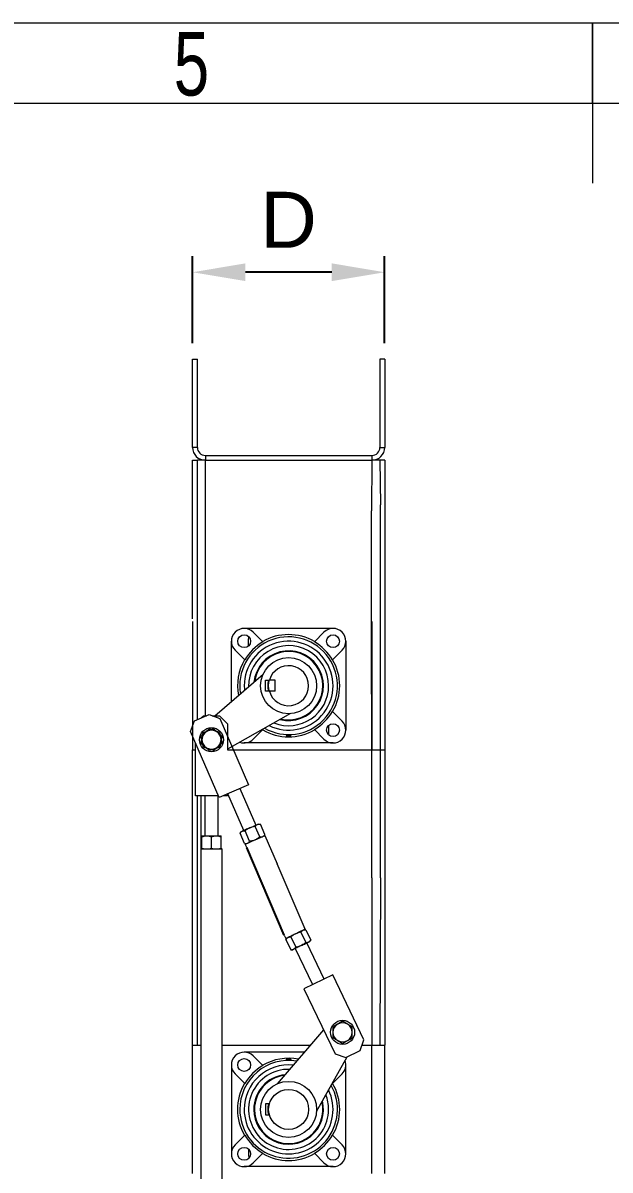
# Model space of a CAD drawing. Header units: millimetres. Extents: x 953 to 17674, y 376 to 6295.
# Drawn here: x 4242 to 4975, y 4863 to 6295 of the extents above; entities that cross this region are included whole.
import ezdxf

# ---------------------------------------------------------------- set-up
doc = ezdxf.new("R2010")
doc.units = ezdxf.units.MM
doc.styles.add('SLDTEXTSTYLE0', font='TXT', dxfattribs={"width": 0.75})
doc.styles.get("Standard").update_dxf_attribs({"font": 'arial.ttf'})
doc.dimstyles.new('Copy of ISO-25', dxfattribs={"dimscale": 20, "dimtxt": 3.5, "dimasz": 3.302, "dimexe": 1, "dimexo": 1, "dimgap": 1.524, "dimtad": 1, "dimtih": 1, "dimtoh": 1, "dimlfac": 20, "dimzin": 0, "dimtxsty": 'Standard', "dimcen": 2.5, "dimazin": 0, "dimtfac": 1, "dimtmove": 0, "dimatfit": 3, "dimfxl": 1, "dimtzin": 0, "dimarcsym": 0})

# ---------------------------------------------------------------- blocks, each defined once
blk = doc.blocks.new('*D3')
at = {"color": 0, "lineweight": -2, "transparency": 16777216}
for p, q in [((4453.4, 5894.9), (4453.4, 6003.6)), ((4693.4, 5894.9), (4693.4, 6003.6)), ((4627.4, 5983.6), (4519.5, 5983.6))]:
    blk.add_line(p, q, dxfattribs=at)
at = {"color": 0, "transparency": 16777216}
for points in [[(4519.5, 5994.7), (4519.5, 5972.6), (4453.4, 5983.6)], [(4627.4, 5994.7), (4627.4, 5972.6), (4693.4, 5983.6)]]:
    blk.add_solid(points, dxfattribs=at)
at = {"layer": 'Defpoints', "color": 0, "transparency": 16777216}
for p in [(4453.4, 5983.6), (4453.4, 5874.9), (4693.4, 5874.9)]:
    blk.add_point(p, dxfattribs=at)
at = {"color": 0, "transparency": 16777216, "insert": (4573.4, 6049.1), "char_height": 70, "attachment_point": 5}
blk.add_mtext('D', dxfattribs=at)

msp = doc.modelspace()

# ---------------------------------------------------------------- linework, layer by layer
at = {"linetype": 'Continuous', "lineweight": 20}
for p, q in [((952.90534, 6294.86983), (8952.90502, 6294.86983)), ((4952.90518, 6294.86983), (4952.90518, 6094.86983)), ((4952.90518, 6194.86983), (4952.90518, 6294.86983)), ((1052.90534, 6194.86983), (8852.90503, 6194.86983)), ((4453.44912, 5874.92164), (4459.44911, 5874.92164)), ((4453.44912, 5764.92163), (4453.44912, 5874.92164)), ((4459.44911, 5764.92163), (4459.44911, 5874.92164)), ((4693.44912, 5874.92164), (4687.44911, 5874.92164)), ((4687.44911, 5874.92164), (4687.44911, 5764.92163)), ((4693.44912, 5874.92164), (4693.44912, 5764.92163)), ((4459.44911, 5764.92163), (4453.44912, 5764.92163)), ((4687.44911, 5764.92163), (4693.44912, 5764.92163)), ((4453.44912, 5550.77145), (4453.44912, 5748.92172)), ((4453.44912, 5748.92172), (4459.44911, 5748.92172)), ((4459.44911, 5424.99699), (4459.44911, 5748.92172)), ((4469.44916, 5748.92172), (4459.44911, 5748.92172)), ((4469.44916, 5754.92164), (4469.44916, 5748.92172)), ((4469.44916, 5754.92164), (4561.50274, 5754.92164)), ((4469.44916, 5754.92164), (4677.44912, 5754.92164)), ((4469.44916, 5748.92172), (4557.35998, 5748.92172)), ((4469.44916, 5748.92172), (4677.44912, 5748.92172)), ((4469.44916, 5547.42167), (4469.44916, 5748.92172)), ((4677.44912, 5748.92172), (4677.14913, 5685.75057)), ((4677.44912, 5754.92164), (4677.44912, 5748.92172)), ((4687.44911, 5748.92172), (4677.44912, 5748.92172)), ((4693.44912, 5748.92172), (4687.44911, 5748.92172)), ((4687.44911, 5748.92172), (4688.14914, 5693.35064)), ((4693.44912, 5748.92172), (4693.44912, 5547.42167)), ((4688.14914, 5227.35058), (4688.14914, 5693.35064)), ((4677.44912, 5227.35058), (4677.14913, 5685.75057)), ((4453.44912, 5547.42167), (4453.44912, 5387.42168)), ((4469.44916, 5429.96908), (4469.44916, 5547.42167)), ((4677.44912, 5547.42167), (4677.44912, 5387.42168)), ((4693.44912, 5547.42167), (4693.44912, 5387.42168)), ((4628.94912, 5538.92169), (4517.94916, 5538.92169)), ((4529.26283, 5534.23539), (4541.30369, 5522.19454)), ((4605.59459, 5522.19454), (4617.63542, 5534.23539)), ((4501.94912, 5447.68436), (4501.94912, 5522.92169)), ((4523.44911, 5517.1122), (4523.44911, 5525.13865)), ((4644.94913, 5522.92169), (4644.94913, 5411.92169)), ((4518.67627, 5499.56713), (4506.63542, 5511.60798)), ((4628.22201, 5499.56713), (4640.26283, 5511.60798)), ((4481.33778, 5429.96908), (4541.47439, 5481.65596)), ((4544.64912, 5460.42169), (4544.64912, 5474.42169)), ((4544.64912, 5474.42169), (4549.44914, 5474.42169)), ((4556.44911, 5474.42169), (4549.44914, 5474.42169)), ((4556.44911, 5460.42169), (4556.44911, 5474.42169)), ((4549.44914, 5460.42169), (4544.64912, 5460.42169)), ((4556.44911, 5460.42169), (4549.44914, 5460.42169)), ((4455.97287, 5423.48356), (4474.31039, 5431.46704)), ((4464.22319, 5427.07545), (4467.11683, 5429.96908)), ((4467.11683, 5429.96908), (4470.86968, 5429.96908)), ((4474.31039, 5431.46704), (4487.47082, 5426.29013)), ((4478.11842, 5429.96908), (4487.11687, 5429.96908)), ((4487.11687, 5429.96908), (4497.11686, 5419.96909)), ((4575.88892, 5432.50684), (4497.11686, 5388.26359)), ((4628.22201, 5435.27622), (4640.26283, 5423.23537)), ((4450.79587, 5410.3231), (4455.97287, 5423.48356)), ((4487.47082, 5426.29013), (4523.3966, 5343.77133)), ((4497.11686, 5419.96909), (4497.11686, 5387.42168)), ((4623.44913, 5417.73118), (4623.44913, 5409.7047)), ((4486.72157, 5327.80439), (4450.79587, 5410.3231)), ((4529.26283, 5400.60795), (4541.30369, 5412.64881)), ((4541.30369, 5412.64881), (4540.92835, 5412.87084)), ((4617.63542, 5400.60795), (4605.59459, 5412.64881)), ((4453.44912, 5018.42177), (4453.44912, 5387.42171)), ((4453.44912, 5387.42168), (4457.11684, 5387.42168)), ((4457.11684, 5329.96912), (4457.11684, 5395.80431)), ((4497.11686, 5387.42168), (4677.44912, 5387.42168)), ((4628.94912, 5395.92166), (4517.94916, 5395.92166)), ((4677.44912, 5387.42168), (4693.44912, 5387.42168)), ((4693.44912, 5387.42171), (4693.44912, 5018.42177)), ((4523.3966, 5343.77133), (4486.72157, 5327.80439)), ((4485.77913, 5329.96912), (4457.11684, 5329.96912)), ((4459.44911, 5018.42177), (4459.44911, 5329.96912)), ((4463.76687, 5329.96912), (4463.76687, 4613.27429)), ((4469.11686, 5279.96911), (4469.11686, 5329.96912)), ((4485.11683, 5329.96912), (4485.11683, 5279.96911)), ((4497.11686, 5329.96912), (4491.69382, 5329.96912)), ((4497.11686, 5332.33011), (4497.11686, 5329.96912)), ((4517.6828, 5286.75074), (4497.72407, 5332.59449)), ((4512.3941, 5338.98123), (4532.35286, 5293.13749)), ((4512.74109, 5283.43027), (4514.01534, 5285.15401)), ((4524.78413, 5273.12455), (4519.09338, 5286.19583)), ((4537.48873, 5278.65569), (4531.79798, 5291.72698)), ((4536.02032, 5294.73422), (4538.15027, 5294.49254)), ((4543.84102, 5281.42125), (4538.15027, 5294.49254)), ((4465.11685, 5279.96911), (4471.11683, 5279.96911)), ((4465.11685, 5264.64088), (4465.11685, 5278.8973)), ((4471.11683, 5279.96911), (4483.11686, 5279.96911)), ((4477.11688, 5264.64088), (4477.11688, 5278.8973)), ((4483.11686, 5279.96911), (4489.11684, 5279.96911)), ((4489.11684, 5264.64088), (4489.11684, 5278.8973)), ((4518.43185, 5270.35899), (4512.74109, 5283.43027)), ((4543.84102, 5281.42125), (4542.56678, 5279.69751)), ((4543.80458, 5280.23636), (4559.10844, 5245.08453)), ((4463.76687, 5263.56913), (4490.46683, 5263.56913)), ((4490.46683, 4613.27429), (4490.46683, 5263.56913)), ((4520.56179, 5270.11731), (4518.43185, 5270.35899)), ((4521.16694, 5265.34535), (4519.32404, 5269.57835)), ((4593.92328, 5163.39382), (4559.10844, 5245.08453)), ((4677.44912, 5227.35058), (4677.44912, 5018.42177)), ((4688.14914, 5227.35058), (4687.44911, 5018.42177)), ((4567.85144, 5156.01383), (4569.84738, 5151.85081)), ((4588.59601, 5159.65101), (4594.75938, 5146.79581)), ((4594.84329, 5162.64623), (4592.70597, 5162.81014)), ((4594.84329, 5162.64623), (4601.00666, 5149.79104)), ((4571.06473, 5152.43438), (4569.85413, 5150.66533)), ((4569.85413, 5150.66533), (4576.0175, 5137.81014)), ((4576.10141, 5153.66056), (4582.26478, 5140.80536)), ((4617.80536, 5101.20681), (4596.18919, 5146.29274)), ((4599.79606, 5148.02199), (4601.00666, 5149.79104)), ((4576.0175, 5137.81014), (4578.15482, 5137.64623)), ((4581.76169, 5139.37548), (4603.37789, 5094.28956)), ((4628.62598, 5106.39469), (4592.55727, 5089.10168)), ((4667.53514, 5025.23995), (4628.62598, 5106.39469)), ((4592.55727, 5089.10168), (4631.46641, 5007.94706)), ((4617.15144, 5037.80447), (4559.21488, 4970.39652)), ((4453.44912, 4858.42175), (4453.44912, 5018.42177)), ((4453.44912, 5018.42177), (4463.76687, 5018.42177)), ((4490.46683, 5018.42177), (4600.49214, 5018.42177)), ((4662.84118, 5011.89964), (4667.53514, 5025.23995)), ((4665.13608, 5018.42177), (4677.44912, 5018.42177)), ((4677.44912, 4858.42175), (4677.44912, 5018.42177)), ((4677.44912, 5018.42177), (4693.44912, 5018.42177)), ((4693.44912, 4858.42175), (4693.44912, 5018.42177)), ((4593.18646, 5009.92167), (4517.94916, 5009.92167)), ((4529.26283, 5005.23543), (4541.30369, 4993.19458)), ((4608.36397, 4935.98187), (4646.64172, 5004.13288)), ((4631.46641, 5007.94706), (4644.80681, 5003.25314)), ((4644.80681, 5003.25314), (4662.84118, 5011.89964)), ((4501.94912, 4993.92175), (4501.94912, 4882.9217)), ((4644.94913, 4882.9217), (4644.94913, 4993.92175)), ((4506.63542, 4982.60796), (4518.67627, 4970.56722)), ((4628.22201, 4970.56722), (4627.99998, 4970.9425)), ((4628.22201, 4970.56722), (4640.26283, 4982.60796)), ((4549.44914, 4945.4217), (4544.64912, 4945.4217)), ((4544.64912, 4945.4217), (4544.64912, 4931.4217)), ((4544.64912, 4931.4217), (4549.44914, 4931.4217)), ((4599.3004, 4914.82699), (4599.30633, 4914.82282)), ((4518.67627, 4906.27629), (4506.63542, 4894.23543)), ((4628.22201, 4906.27629), (4640.26283, 4894.23543)), ((4523.44911, 4888.73118), (4523.44911, 4880.70476)), ((4529.26283, 4871.60802), (4541.30369, 4883.64887)), ((4605.59459, 4883.64887), (4617.63542, 4871.60802)), ((4628.94912, 4866.92173), (4517.94916, 4866.92173))]:
    msp.add_line(p, q, dxfattribs=at)
msp.add_line((4567.85144, 5156.01383), (4521.16694, 5265.34535))
at = {"linetype": 'Continuous', "lineweight": 20, "flags": 128}
for points in [[(4523.44911, 5525.13865), (4523.6355, 5527.49581), (4523.80245, 5528.37504)], [(4517.96698, 5467.42169), (4518.14239, 5463.01363), (4518.26226, 5461.70534)], [(4495.58681, 5407.83363), (4496.07389, 5406.59582), (4496.72791, 5404.34711)], [(4623.44913, 5409.7047), (4623.26278, 5407.34757), (4623.09583, 5406.46834)], [(4514.01534, 5285.15401), (4514.10948, 5285.19499), (4514.39026, 5285.31724), (4514.85282, 5285.51869), (4515.48939, 5285.79577)], [(4525.01783, 5289.94412), (4523.58173, 5289.31889), (4522.17019, 5288.70434), (4520.80734, 5288.11107), (4519.51658, 5287.54907), (4518.31991, 5287.02814), (4517.23789, 5286.55701), (4516.28892, 5286.14392), (4515.48939, 5285.79577)], [(4525.01783, 5289.94412), (4526.45395, 5290.56936), (4527.86549, 5291.18391), (4529.22835, 5291.77718), (4530.51908, 5292.33917), (4531.71577, 5292.86011), (4532.79777, 5293.33122), (4533.74666, 5293.74441), (4534.54627, 5294.09247)], [(4534.54627, 5294.09247), (4535.18286, 5294.36956), (4535.64543, 5294.57101), (4535.92618, 5294.69325), (4536.02032, 5294.73422)], [(4519.32404, 5269.57835), (4519.36585, 5269.59655), (4519.69861, 5269.74143), (4520.355, 5270.0272), (4521.31715, 5270.44611), (4522.55886, 5270.98667), (4524.04613, 5271.63428), (4525.73859, 5272.37105), (4527.58986, 5273.17711), (4529.54964, 5274.03023), (4531.56428, 5274.90741), (4533.57898, 5275.78448), (4535.53871, 5276.63771), (4537.39004, 5277.44366), (4539.08242, 5278.18052), (4540.56977, 5278.82804), (4541.81147, 5279.3686), (4542.77362, 5279.78751), (4543.43003, 5280.0733), (4543.76278, 5280.21816), (4543.80458, 5280.23636)], [(4569.84738, 5151.85081), (4569.88849, 5151.87053), (4570.21576, 5152.02743), (4570.8613, 5152.33693), (4571.80756, 5152.79058), (4573.02872, 5153.37609), (4574.49148, 5154.0773), (4576.15591, 5154.87537), (4577.97664, 5155.74822), (4579.90395, 5156.67237), (4581.88535, 5157.62226), (4583.8667, 5158.57226), (4585.79406, 5159.49629), (4587.61475, 5160.36926), (4589.2792, 5161.16721), (4590.74194, 5161.86854), (4591.96309, 5162.45405), (4592.90935, 5162.9077), (4593.55493, 5163.2172), (4593.88216, 5163.3741), (4593.92328, 5163.39382)], [(4588.97544, 5142.83411), (4587.56308, 5142.15696), (4586.17486, 5141.49141), (4584.83459, 5140.84875), (4583.56513, 5140.24017), (4582.38829, 5139.67588), (4581.32411, 5139.16572), (4580.39087, 5138.71823), (4579.6045, 5138.34127)], [(4588.97544, 5142.83411), (4590.38783, 5143.51126), (4591.77604, 5144.17682), (4593.11632, 5144.81948), (4594.38575, 5145.42805), (4595.56262, 5145.99235), (4596.62677, 5146.5025), (4597.56003, 5146.94988), (4598.34638, 5147.32695)], [(4598.34638, 5147.32695), (4598.9724, 5147.62715), (4599.42737, 5147.84521), (4599.70349, 5147.97759), (4599.79606, 5148.02199)], [(4578.15482, 5137.64623), (4578.24739, 5137.69063), (4578.52354, 5137.82302), (4578.97851, 5138.04108), (4579.6045, 5138.34127)], [(4659.63622, 5041.71516), (4659.13237, 5042.94624), (4658.05023, 5045.02311)], [(4523.44911, 4880.70476), (4523.6355, 4878.34758), (4523.80245, 4877.46835)]]:
    msp.add_lwpolyline(points, dxfattribs=at)
at = {"linetype": 'Continuous', "lineweight": 20}
for centre, radius in [((4517.94913, 5522.92168), 8), ((4628.94913, 5522.92168), 8), ((4573.44913, 5467.42168), 35), ((4477.11685, 5399.9691), 15), ((4477.11685, 5399.9691), 15), ((4628.94913, 5411.92169), 8), ((4640.85429, 5034.6279), 15), ((4517.94913, 4993.92171), 8), ((4573.44913, 4938.42172), 35), ((4573.44913, 4938.42172), 25), ((4517.94913, 4882.92172), 8), ((4628.94913, 4882.92172), 8)]:
    msp.add_circle(centre, radius, dxfattribs=at)
for centre, radius, start, end in [((4469.44913, 5764.92168), 16, 180, 270), ((4469.44913, 5764.92168), 10, 180, 270), ((4677.44913, 5764.92168), 16, 270, 0), ((4677.44913, 5764.92168), 10, 270, 0), ((4517.94913, 5522.92168), 16, 45, 225), ((4573.44913, 5467.42168), 60.98467, 240.57059202, 180), ((4573.44913, 5467.42168), 63.825, 59.51807835, 120.48192165), ((4628.94913, 5522.92168), 16, 315, 135), ((4573.44913, 5467.42168), 55.48215, 244.08629882, 180), ((4573.44913, 5467.42168), 63.50903, 120.40809331, 149.59190669), ((4573.44913, 5467.42168), 50, 0, 181.42674296), ((4573.44913, 5467.42168), 63.50903, 30.40809331, 59.59190669), ((4573.44913, 5467.42168), 63.825, 149.51807835, 190.96431276), ((4573.44913, 5467.42168), 43.50575, 255.97197447, 174.02802553), ((4573.44913, 5467.42168), 42.70075, 257.12867341, 172.87132659), ((4573.44913, 5467.42168), 63.825, 329.51807835, 30.48192165), ((4573.44913, 5467.42168), 25, 196.26020471, 163.73979529), ((4573.44913, 5467.42168), 26.1, 164.44286118, 180), ((4573.44913, 5467.42168), 60.98467, 180, 189.42940798), ((4573.44913, 5467.42168), 26.1, 180, 195.55713882), ((4573.44913, 5467.42168), 50, 248.57325704, 0), ((4573.44913, 5467.42168), 63.50903, 300.40809331, 329.59190669), ((4628.94913, 5411.92169), 16, 225, 45), ((4477.11685, 5399.9691), 12, 132.95533308, 192.95533308), ((4477.11685, 5399.9691), 12, 169.20128163, 229.20128163), ((4477.11685, 5399.9691), 12, 109.20128163, 169.20128163), ((4477.11685, 5399.9691), 12, 72.95533308, 132.95533308), ((4477.11685, 5399.9691), 12, 49.20128163, 109.20128163), ((4477.11685, 5399.9691), 12, 12.95533308, 72.95533308), ((4477.11685, 5399.9691), 12, 349.20128163, 49.20128163), ((4477.11685, 5399.9691), 12, 312.95533308, 12.95533308), ((4517.94913, 5411.92169), 16, 249.98319995, 315), ((4573.44913, 5467.42168), 63.825, 239.51807835, 300.48192165), ((4573.4538, 5419.90289), 14.6731, 262.95887264, 276.62039792), ((4573.44912, 5425.71411), 21.08312, 265.77864606, 274.22135394), ((4477.11685, 5399.9691), 12, 192.95533308, 252.95533308), ((4477.11685, 5399.9691), 12, 229.20128163, 289.20128163), ((4477.11685, 5399.9691), 12, 252.95533308, 312.95533308), ((4477.11685, 5399.9691), 12, 289.20128163, 349.20128163), ((4640.85429, 5034.6279), 12, 119.94044404, 179.94044404), ((4640.85429, 5034.6279), 12, 59.94044404, 119.94044404), ((4640.85429, 5034.6279), 12, 359.94044404, 59.94044404), ((4640.85429, 5034.6279), 12, 179.94044404, 239.94044404), ((4640.85429, 5034.6279), 12, 299.94044404, 359.94044404), ((4640.85429, 5034.6279), 12, 239.94044404, 299.94044404), ((4517.94913, 4993.92171), 16, 45, 225), ((4573.44913, 4938.42172), 60.98467, 80.57059202, 180), ((4573.44913, 4938.42172), 63.825, 79.03568724, 120.48192165), ((4573.45394, 4985.97105), 14.6428, 83.36637711, 97.05630919), ((4573.44912, 4980.1218), 21.09063, 85.78015132, 94.21984868), ((4628.94913, 4993.92171), 16, 315, 20.01680005), ((4573.44913, 4938.42172), 55.48215, 84.08629882, 180), ((4573.44913, 4938.42172), 63.50903, 120.40809331, 149.59190669), ((4573.44913, 4938.42172), 50, 88.57325704, 0), ((4573.44913, 4938.42172), 63.825, 149.51807835, 210.48192165), ((4573.44913, 4938.42172), 43.50575, 95.97197447, 180), ((4573.44913, 4938.42172), 42.70075, 97.12867341, 180), ((4573.44913, 4938.42172), 63.825, 329.51807835, 30.48192165), ((4573.44913, 4938.42172), 60.98467, 180, 29.42940798), ((4573.44913, 4938.42172), 55.48215, 180, 25.91370118), ((4573.44913, 4938.42172), 50, 0, 21.42674296), ((4573.44913, 4938.42172), 43.50575, 180, 14.02802553), ((4573.44913, 4938.42172), 42.70075, 180, 12.87132659), ((4573.44913, 4938.42172), 26.1, 164.44286118, 180), ((4573.44913, 4938.42172), 26.1, 180, 195.55713882), ((4573.44913, 4938.42172), 63.50903, 210.40809331, 239.59190669), ((4573.44913, 4938.42172), 63.50903, 300.40809331, 329.59190669), ((4517.94913, 4882.92172), 16, 135, 315), ((4628.94913, 4882.92172), 16, 225, 45), ((4573.44913, 4938.42172), 63.825, 239.51807835, 300.48192165)]:
    msp.add_arc(centre, radius, start, end, dxfattribs=at)
for points, knots in [([(4549.44914, 5460.42169), (4549.42684, 5460.49597), (4549.38226, 5460.64447), (4549.07472, 5461.79808), (4548.7278, 5463.52128), (4548.46985, 5465.72127), (4548.42159, 5468.09509), (4548.59114, 5470.35219), (4548.90814, 5472.29602), (4549.24947, 5473.73099), (4549.43062, 5474.35803), (4549.44492, 5474.40719), (4549.44914, 5474.42169)], [0, 0, 0, 0, 0.1044709247, 0.2088428675, 0.3158196337, 0.4246644875, 0.5307517284, 0.6339168926, 0.738209099, 0.8460166875, 0.9545785234, 1, 1, 1, 1]), ([(4463.86905, 5404.03065), (4464.69254, 5404.79737), (4466.35463, 5406.34487), (4468.07283, 5407.94459), (4468.93974, 5408.75171)], [0, 0, 0, 0, 0.4954570416, 1, 1, 1, 1]), ([(4465.4223, 5397.27879), (4465.38549, 5397.43885), (4465.10674, 5398.65084), (4464.58098, 5400.93597), (4464.10781, 5402.9928), (4463.86905, 5404.03065)], [0, 0, 0, 0, 0.0700972324, 0.5307851965, 1, 1, 1, 1]), ([(4464.03128, 5395.41193), (4464.24209, 5396.51717), (4464.66757, 5398.74793), (4465.10744, 5401.05391), (4465.32938, 5402.21738)], [0, 0, 0, 0, 0.4954590914, 1, 1, 1, 1]), ([(4465.32938, 5402.21738), (4465.36013, 5402.37873), (4465.59294, 5403.6004), (4466.0325, 5405.90364), (4466.4279, 5407.97684), (4466.62742, 5409.02294)], [0, 0, 0, 0, 0.07010727893, 0.53079562259, 1, 1, 1, 1]), ([(4466.62742, 5409.02294), (4468.28394, 5409.59981), (4470.44188, 5410.35129), (4472.65574, 5411.12239), (4473.17017, 5411.30156)], [0, 0, 0, 0, 0.7676351053, 1, 1, 1, 1]), ([(4468.93974, 5408.75171), (4469.05995, 5408.86364), (4469.97009, 5409.71113), (4471.68626, 5411.30893), (4473.23095, 5412.74709), (4474.01037, 5413.47277)], [0, 0, 0, 0, 0.07010217398, 0.53078424252, 1, 1, 1, 1]), ([(4473.17017, 5411.30156), (4474.03677, 5411.60333), (4475.78301, 5412.2114), (4477.96301, 5412.97078), (4479.26191, 5413.42303), (4479.713, 5413.58009)], [0, 0, 0, 0, 0.39137005306, 0.78863243119, 1, 1, 1, 1]), ([(4474.01037, 5413.47277), (4475.68742, 5412.95864), (4477.87211, 5412.28889), (4480.11345, 5411.60171), (4480.63426, 5411.44203)], [0, 0, 0, 0, 0.7676372578, 1, 1, 1, 1]), ([(4479.713, 5413.58009), (4480.56475, 5412.84493), (4482.28394, 5411.36109), (4484.06107, 5409.82714), (4484.95773, 5409.05318)], [0, 0, 0, 0, 0.49544390607, 1, 1, 1, 1]), ([(4480.63426, 5411.44203), (4481.51158, 5411.17305), (4483.27948, 5410.63104), (4485.48651, 5409.95442), (4486.80148, 5409.55124), (4487.25814, 5409.41123)], [0, 0, 0, 0, 0.3913656336, 0.7886362027, 1, 1, 1, 1]), ([(4484.95773, 5409.05318), (4485.08204, 5408.94588), (4486.02351, 5408.13331), (4487.79852, 5406.60118), (4489.39627, 5405.22211), (4490.20246, 5404.52626)], [0, 0, 0, 0, 0.0700899251, 0.5307898058, 1, 1, 1, 1]), ([(4487.25814, 5409.41123), (4487.51039, 5408.31471), (4488.01952, 5406.10155), (4488.54584, 5403.8137), (4488.81139, 5402.65938)], [0, 0, 0, 0, 0.4954554644, 1, 1, 1, 1]), ([(4488.81139, 5402.65938), (4488.84821, 5402.49932), (4489.12695, 5401.28733), (4489.65271, 5399.00221), (4490.12589, 5396.9454), (4490.36464, 5395.90758)], [0, 0, 0, 0, 0.0700978063, 0.53078954197, 1, 1, 1, 1]), ([(4490.20246, 5404.52626), (4489.99165, 5403.42101), (4489.56617, 5401.19025), (4489.12628, 5398.88426), (4488.90434, 5397.72079)], [0, 0, 0, 0, 0.4954574315, 1, 1, 1, 1]), ([(4571.90548, 5405.3591), (4571.79611, 5405.35213), (4571.41603, 5405.32792), (4570.89222, 5405.26577), (4570.51255, 5405.15886), (4570.46352, 5405.02488), (4570.76387, 5404.8801), (4571.29141, 5404.76163), (4571.73383, 5404.708), (4571.8972, 5404.68819)], [0, 0, 0, 0, 0.0653949079, 0.2272488513, 0.392759137, 0.5614401721, 0.7315624138, 0.9008796136, 1, 1, 1, 1]), ([(4571.8972, 5404.68819), (4571.98459, 5404.67974), (4572.36483, 5404.64298), (4573.12463, 5404.60643), (4574.13224, 5404.61498), (4574.7188, 5404.66441), (4575.00105, 5404.68819)], [0, 0, 0, 0, 0.0925537945, 0.4027156778, 0.7125858972, 1, 1, 1, 1]), ([(4574.99277, 5405.3591), (4574.81178, 5405.3674), (4574.33192, 5405.38939), (4573.44766, 5405.40022), (4572.56438, 5405.38934), (4572.08569, 5405.36737), (4571.90548, 5405.3591)], [0, 0, 0, 0, 0.1887860073, 0.5005443134, 0.8119762374, 1, 1, 1, 1]), ([(4575.00105, 5404.68819), (4575.20776, 5404.71406), (4575.68094, 5404.77326), (4576.1894, 5404.89913), (4576.44628, 5405.04115), (4576.35868, 5405.17338), (4575.92979, 5405.27946), (4575.39694, 5405.33447), (4575.05227, 5405.35547), (4574.99277, 5405.3591)], [0, 0, 0, 0, 0.1266093305, 0.2898310118, 0.4566840457, 0.6261552146, 0.7962763413, 0.9648256504, 1, 1, 1, 1]), ([(4469.27599, 5390.88499), (4469.15168, 5390.99229), (4468.21027, 5391.80492), (4466.4352, 5393.33699), (4464.83746, 5394.71607), (4464.03128, 5395.41193)], [0, 0, 0, 0, 0.0700894071, 0.5307895444, 1, 1, 1, 1]), ([(4466.97555, 5390.52693), (4466.7233, 5391.62347), (4466.21418, 5393.83663), (4465.68785, 5396.12448), (4465.4223, 5397.27879)], [0, 0, 0, 0, 0.49546374991, 1, 1, 1, 1]), ([(4473.59944, 5388.49619), (4473.07863, 5388.65587), (4470.83729, 5389.34305), (4468.6526, 5390.01281), (4466.97555, 5390.52693)], [0, 0, 0, 0, 0.2323627422, 1, 1, 1, 1]), ([(4474.52072, 5386.35807), (4473.66894, 5387.09328), (4471.94979, 5388.57716), (4470.17263, 5390.11107), (4469.27599, 5390.88499)], [0, 0, 0, 0, 0.49545992807, 1, 1, 1, 1]), ([(4480.22332, 5386.46539), (4479.76666, 5386.60541), (4478.46369, 5387.0049), (4476.25715, 5387.68135), (4474.48924, 5388.22338), (4473.59944, 5388.49619)], [0, 0, 0, 0, 0.21136422638, 0.60307604257, 1, 1, 1, 1]), ([(4481.06347, 5388.6367), (4480.54904, 5388.45752), (4478.33519, 5387.68643), (4476.17724, 5386.93494), (4474.52072, 5386.35807)], [0, 0, 0, 0, 0.2323648947, 1, 1, 1, 1]), ([(4485.29401, 5391.18646), (4485.17381, 5391.07455), (4484.26358, 5390.22715), (4482.54744, 5388.62929), (4481.00275, 5387.19109), (4480.22332, 5386.46539)], [0, 0, 0, 0, 0.0700965471, 0.53078228519, 1, 1, 1, 1]), ([(4487.60632, 5390.91525), (4487.15523, 5390.75819), (4485.86817, 5390.31005), (4483.68864, 5389.55088), (4481.94237, 5388.94276), (4481.06347, 5388.6367)], [0, 0, 0, 0, 0.2113672121, 0.6030802211, 1, 1, 1, 1]), ([(4490.36464, 5395.90758), (4489.54115, 5395.14084), (4487.87909, 5393.59331), (4486.1609, 5391.99358), (4485.29401, 5391.18646)], [0, 0, 0, 0, 0.4954629032, 1, 1, 1, 1]), ([(4488.90434, 5397.72079), (4488.87356, 5397.55946), (4488.6405, 5396.33788), (4488.20121, 5394.03459), (4487.80582, 5391.96137), (4487.60632, 5390.91525)], [0, 0, 0, 0, 0.0700971968, 0.5307838603, 1, 1, 1, 1]), ([(4512.74109, 5283.43027), (4513.13734, 5283.9295), (4513.93709, 5284.9371), (4514.96883, 5285.50782), (4515.48939, 5285.79577)], [0, 0, 0, 0, 0.49545634103, 1, 1, 1, 1]), ([(4515.48939, 5285.79577), (4515.56518, 5285.82739), (4516.13909, 5286.06682), (4517.30757, 5286.31995), (4518.4945, 5286.23746), (4519.09338, 5286.19583)], [0, 0, 0, 0, 0.07010300584, 0.53080898002, 1, 1, 1, 1]), ([(4525.01783, 5289.94412), (4524.44659, 5289.67806), (4522.32009, 5288.68765), (4520.45642, 5287.24843), (4519.09338, 5286.19583)], [0, 0, 0, 0, 0.2686309566, 1, 1, 1, 1]), ([(4531.79798, 5291.72698), (4531.20011, 5291.64313), (4528.87875, 5291.3176), (4526.66295, 5290.52935), (4525.01783, 5289.94412)], [0, 0, 0, 0, 0.2575497073, 1, 1, 1, 1]), ([(4531.79798, 5291.72698), (4532.19423, 5292.2262), (4532.99402, 5293.23385), (4534.02572, 5293.80453), (4534.54627, 5294.09247)], [0, 0, 0, 0, 0.4954418359, 1, 1, 1, 1]), ([(4534.54627, 5294.09247), (4534.62207, 5294.12409), (4535.19621, 5294.36362), (4536.36438, 5294.61662), (4537.55136, 5294.53415), (4538.15027, 5294.49254)], [0, 0, 0, 0, 0.0700756952, 0.5307952001, 1, 1, 1, 1]), ([(4465.11685, 5278.8973), (4466.09128, 5279.19686), (4468.05797, 5279.80145), (4470.09107, 5279.91289), (4471.11683, 5279.96911)], [0, 0, 0, 0, 0.49546568754, 1, 1, 1, 1]), ([(4465.11685, 5278.8973), (4465.11685, 5279.05909), (4465.11685, 5279.68728), (4465.11685, 5279.84903), (4465.11685, 5279.96911)], [0, 0, 0, 0, 0.2575464652, 1, 1, 1, 1]), ([(4471.11683, 5279.96911), (4471.25909, 5279.96783), (4472.33623, 5279.95813), (4474.36668, 5279.72408), (4476.19456, 5279.17457), (4477.11688, 5278.8973)], [0, 0, 0, 0, 0.07009836384, 0.53078851489, 1, 1, 1, 1]), ([(4477.11688, 5278.8973), (4478.09129, 5279.19686), (4480.05801, 5279.80147), (4482.09108, 5279.91289), (4483.11686, 5279.96911)], [0, 0, 0, 0, 0.4954501076, 1, 1, 1, 1]), ([(4483.11686, 5279.96911), (4483.25909, 5279.96783), (4484.3362, 5279.95813), (4486.36675, 5279.72408), (4488.19456, 5279.17457), (4489.11684, 5278.8973)], [0, 0, 0, 0, 0.0700903668, 0.5307835273, 1, 1, 1, 1]), ([(4489.11684, 5278.8973), (4489.11684, 5279.05909), (4489.11684, 5279.68728), (4489.11684, 5279.84903), (4489.11684, 5279.96911)], [0, 0, 0, 0, 0.2575464652, 1, 1, 1, 1]), ([(4518.43185, 5270.35899), (4519.06725, 5270.3089), (4520.3497, 5270.2078), (4521.4704, 5270.5742), (4522.03584, 5270.75906)], [0, 0, 0, 0, 0.49545670925, 1, 1, 1, 1]), ([(4522.03584, 5270.75906), (4522.11064, 5270.79299), (4522.67698, 5271.04988), (4523.65836, 5271.73269), (4524.4066, 5272.65778), (4524.78413, 5273.12455)], [0, 0, 0, 0, 0.0701040179, 0.5308082659, 1, 1, 1, 1]), ([(4531.56428, 5274.90741), (4530.98034, 5274.67051), (4528.80657, 5273.78864), (4526.4833, 5273.40508), (4524.78413, 5273.12455)], [0, 0, 0, 0, 0.2686331904, 1, 1, 1, 1]), ([(4537.48873, 5278.65569), (4537.02004, 5278.27516), (4535.20022, 5276.79768), (4533.11354, 5275.71284), (4531.56428, 5274.90741)], [0, 0, 0, 0, 0.257551387, 1, 1, 1, 1]), ([(4537.48873, 5278.65569), (4538.12413, 5278.6056), (4539.40662, 5278.50448), (4540.52728, 5278.87089), (4541.09273, 5279.05576)], [0, 0, 0, 0, 0.4954404211, 1, 1, 1, 1]), ([(4541.09273, 5279.05576), (4541.16753, 5279.08969), (4541.73409, 5279.34669), (4542.71517, 5280.02936), (4543.46346, 5280.95448), (4543.84102, 5281.42125)], [0, 0, 0, 0, 0.07007670776, 0.53079448617, 1, 1, 1, 1]), ([(4465.11685, 5264.64088), (4466.09128, 5264.34132), (4468.05796, 5263.73672), (4470.09107, 5263.62533), (4471.11683, 5263.56913)], [0, 0, 0, 0, 0.4954660361, 1, 1, 1, 1]), ([(4465.11685, 5264.64088), (4465.11685, 5264.4791), (4465.11685, 5263.8509), (4465.11685, 5263.68919), (4465.11685, 5263.56913)], [0, 0, 0, 0, 0.257546724, 1, 1, 1, 1]), ([(4471.11683, 5263.56913), (4471.25909, 5263.57039), (4472.33624, 5263.57993), (4474.36666, 5263.81425), (4476.19456, 5264.36366), (4477.11688, 5264.64088)], [0, 0, 0, 0, 0.070098347, 0.5307898791, 1, 1, 1, 1]), ([(4477.11688, 5264.64088), (4478.09129, 5264.34132), (4480.05801, 5263.7367), (4482.09108, 5263.62533), (4483.11686, 5263.56913)], [0, 0, 0, 0, 0.49545045613, 1, 1, 1, 1]), ([(4483.11686, 5263.56913), (4483.25909, 5263.57039), (4484.3362, 5263.57993), (4486.36674, 5263.81425), (4488.19456, 5264.36366), (4489.11684, 5264.64088)], [0, 0, 0, 0, 0.07009035, 0.5307848914, 1, 1, 1, 1]), ([(4489.11684, 5264.64088), (4489.11684, 5264.4791), (4489.11684, 5263.8509), (4489.11684, 5263.68919), (4489.11684, 5263.56913)], [0, 0, 0, 0, 0.257546724, 1, 1, 1, 1]), ([(4581.88535, 5157.62226), (4581.32416, 5157.33558), (4579.23512, 5156.2684), (4577.42516, 5154.76217), (4576.10141, 5153.66056)], [0, 0, 0, 0, 0.2686331904, 1, 1, 1, 1]), ([(4588.59601, 5159.65101), (4588.00158, 5159.54546), (4585.69361, 5159.13563), (4583.50803, 5158.2671), (4581.88535, 5157.62226)], [0, 0, 0, 0, 0.257551387, 1, 1, 1, 1]), ([(4588.59601, 5159.65101), (4588.97379, 5160.16435), (4589.7363, 5161.20048), (4590.74655, 5161.80838), (4591.25629, 5162.11509)], [0, 0, 0, 0, 0.4954404211, 1, 1, 1, 1]), ([(4591.25629, 5162.11509), (4591.33088, 5162.14947), (4591.8959, 5162.40986), (4593.05404, 5162.70528), (4594.24325, 5162.66603), (4594.84329, 5162.64623)], [0, 0, 0, 0, 0.07007670776, 0.53079448617, 1, 1, 1, 1]), ([(4569.85413, 5150.66533), (4570.23192, 5151.17867), (4570.99442, 5152.21477), (4572.00469, 5152.8227), (4572.51441, 5153.12942)], [0, 0, 0, 0, 0.49545670925, 1, 1, 1, 1]), ([(4572.51441, 5153.12942), (4572.58901, 5153.1638), (4573.1538, 5153.42408), (4574.31224, 5153.71964), (4575.50141, 5153.68037), (4576.10141, 5153.66056)], [0, 0, 0, 0, 0.0701040179, 0.5308082659, 1, 1, 1, 1]), ([(4588.97544, 5142.83411), (4588.40051, 5142.57611), (4586.2603, 5141.6157), (4583.95258, 5141.14767), (4582.26478, 5140.80536)], [0, 0, 0, 0, 0.2686309566, 1, 1, 1, 1]), ([(4594.75938, 5146.79581), (4594.30485, 5146.39848), (4592.54002, 5144.85572), (4590.49429, 5143.69551), (4588.97544, 5142.83411)], [0, 0, 0, 0, 0.2575497073, 1, 1, 1, 1]), ([(4594.75938, 5146.79581), (4595.39618, 5146.76892), (4596.68151, 5146.71463), (4597.78806, 5147.12161), (4598.34638, 5147.32695)], [0, 0, 0, 0, 0.4954418359, 1, 1, 1, 1]), ([(4598.34638, 5147.32695), (4598.41988, 5147.36359), (4598.97663, 5147.64113), (4599.9322, 5148.35914), (4600.64633, 5149.31084), (4601.00666, 5149.79104)], [0, 0, 0, 0, 0.0700756952, 0.5307952001, 1, 1, 1, 1]), ([(4576.0175, 5137.81014), (4576.6543, 5137.78324), (4577.93957, 5137.72895), (4579.04617, 5138.13593), (4579.6045, 5138.34127)], [0, 0, 0, 0, 0.49545634103, 1, 1, 1, 1]), ([(4579.6045, 5138.34127), (4579.678, 5138.37791), (4580.23454, 5138.65534), (4581.1904, 5139.3735), (4581.90448, 5140.32518), (4582.26478, 5140.80536)], [0, 0, 0, 0, 0.07010300584, 0.53080898002, 1, 1, 1, 1]), ([(4628.8615, 5041.56856), (4628.86033, 5040.44338), (4628.85798, 5038.17238), (4628.85553, 5035.8248), (4628.85429, 5034.64035)], [0, 0, 0, 0, 0.49545992807, 1, 1, 1, 1]), ([(4634.86509, 5045.02639), (4634.39305, 5044.75453), (4632.36156, 5043.58456), (4630.38148, 5042.44405), (4628.8615, 5041.56856)], [0, 0, 0, 0, 0.2323648947, 1, 1, 1, 1]), ([(4640.8687, 5048.48433), (4640.45481, 5048.24591), (4639.27389, 5047.56564), (4637.27388, 5046.41383), (4635.67155, 5045.4909), (4634.86509, 5045.02639)], [0, 0, 0, 0, 0.2113672121, 0.6030802211, 1, 1, 1, 1]), ([(4646.86509, 5045.01395), (4646.72294, 5045.09621), (4645.64655, 5045.71908), (4643.61712, 5046.89362), (4641.79043, 5047.95086), (4640.8687, 5048.48433)], [0, 0, 0, 0, 0.0700971968, 0.5307838603, 1, 1, 1, 1]), ([(4652.86149, 5041.54368), (4651.88765, 5042.10728), (4649.92211, 5043.24482), (4647.89025, 5044.42068), (4646.86509, 5045.01395)], [0, 0, 0, 0, 0.4954574315, 1, 1, 1, 1]), ([(4652.85428, 5034.61547), (4652.85445, 5034.77969), (4652.85578, 5036.02332), (4652.85818, 5038.36813), (4652.86038, 5040.47872), (4652.86149, 5041.54368)], [0, 0, 0, 0, 0.0700899251, 0.5307898058, 1, 1, 1, 1]), ([(4628.85429, 5034.64035), (4628.85413, 5034.47613), (4628.85288, 5033.2325), (4628.8504, 5030.8877), (4628.84821, 5028.7771), (4628.84711, 5027.71214)], [0, 0, 0, 0, 0.0700894071, 0.5307895444, 1, 1, 1, 1]), ([(4628.84711, 5027.71214), (4629.82095, 5027.14854), (4631.78649, 5026.01101), (4633.81833, 5024.83514), (4634.84348, 5024.24187)], [0, 0, 0, 0, 0.4954590914, 1, 1, 1, 1]), ([(4646.84349, 5024.22931), (4647.63865, 5024.68734), (4649.24093, 5025.61028), (4651.2414, 5026.76231), (4652.43318, 5027.44884), (4652.84707, 5027.68726)], [0, 0, 0, 0, 0.39137005306, 0.78863243119, 1, 1, 1, 1]), ([(4652.84707, 5027.68726), (4652.84826, 5028.8124), (4652.85065, 5031.08339), (4652.85306, 5033.43098), (4652.85428, 5034.61547)], [0, 0, 0, 0, 0.49544390607, 1, 1, 1, 1]), ([(4634.84348, 5024.24187), (4634.98564, 5024.15957), (4636.06192, 5023.53646), (4638.0915, 5022.36215), (4639.91819, 5021.30494), (4640.8399, 5020.77149)], [0, 0, 0, 0, 0.07010727893, 0.53079562259, 1, 1, 1, 1]), ([(4640.8399, 5020.77149), (4642.35988, 5021.64698), (4644.33996, 5022.78749), (4646.37145, 5023.95746), (4646.84349, 5024.22931)], [0, 0, 0, 0, 0.7676351053, 1, 1, 1, 1]), ([(4571.90548, 5000.48434), (4571.79611, 5000.49129), (4571.41603, 5000.51542), (4570.89222, 5000.57764), (4570.51254, 5000.6845), (4570.46352, 5000.81861), (4570.76387, 5000.96324), (4571.29141, 5001.08183), (4571.73383, 5001.13545), (4571.8972, 5001.15525)], [0, 0, 0, 0, 0.0653943299, 0.2272481734, 0.392758357, 0.5614405457, 0.7315613344, 0.9008796748, 1, 1, 1, 1]), ([(4571.8972, 5001.15525), (4571.98459, 5001.16368), (4572.36484, 5001.20036), (4573.12463, 5001.23688), (4574.13224, 5001.22841), (4574.7188, 5001.17902), (4575.00105, 5001.15525)], [0, 0, 0, 0, 0.0925526504, 0.4027148317, 0.7125860162, 1, 1, 1, 1]), ([(4574.99277, 5000.48434), (4574.81178, 5000.47602), (4574.33192, 5000.45395), (4573.44766, 5000.44325), (4572.56438, 5000.4541), (4572.08569, 5000.47607), (4571.90548, 5000.48434)], [0, 0, 0, 0, 0.1887866141, 0.5005445268, 0.8119763177, 1, 1, 1, 1]), ([(4575.00105, 5001.15525), (4575.20776, 5001.1294), (4575.68095, 5001.07021), (4576.18939, 5000.94413), (4576.44628, 5000.80227), (4576.35868, 5000.66999), (4575.92979, 5000.56397), (4575.39694, 5000.50883), (4575.05227, 5000.48795), (4574.99277, 5000.48434)], [0, 0, 0, 0, 0.1266092429, 0.2898333595, 0.4566849305, 0.6261559822, 0.7962769912, 0.9648261836, 1, 1, 1, 1])]:
    msp.add_open_spline(points, degree=3, knots=knots, dxfattribs=at)

# ---------------------------------------------------------------- texts
at = {"linetype": 'Continuous', "lineweight": 20, "insert": (4452.10594, 6283.63999), "char_height": 79.375, "attachment_point": 2, "style": 'SLDTEXTSTYLE0'}
msp.add_mtext('5', dxfattribs=at)

# ---------------------------------------------------------------- dimensions: what is measured, and where the dimension line sits
dim = msp.add_linear_dim(base=(4453.44912, 5983.64338), p1=(4693.44912, 5874.92164), p2=(4453.44912, 5874.92164), text='D', dimstyle='Copy of ISO-25')
dim.commit()
dim.dimension.update_dxf_attribs({"geometry": '*D3', "text_midpoint": (4573.44912, 6049.12338)})

doc.saveas('drawing.dxf')
